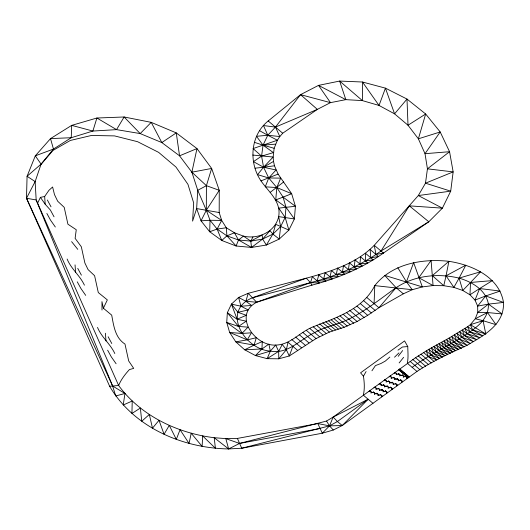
<?xml version="1.0" encoding="UTF-8"?>
<svg xmlns="http://www.w3.org/2000/svg" width="530" height="530" viewBox="0 0 530 530"><rect width="100%" height="100%" fill="white"/><g stroke="black" fill="none" stroke-linecap="round" stroke-linejoin="round"><path stroke-width="0.79" d="M221.686 220.427L210.032 220.255L209.694 231.749L217.121 229.059L221.686 220.427L206.316 210.271L197.743 190.29L191.88 172.19L211.649 168.441L206.409 185.672L206.316 210.271L210.032 220.255L217.121 229.059L226.913 235.85L236.115 245.999L251.518 247.43L266.365 245.045L279.224 239.076L288.883 230.086L294.402 218.943L295.409 206.283L291.666 193.702L278.098 174.098L274.474 165.791L273.52 161.411L273.135 157.039L274.156 148.294L277.402 140.218L279.813 136.561L282.715 133.222L317.344 109.379L330.475 102.641L345.845 99.647L362.401 100.607L379.029 105.45L394.578 113.851L408.007 125.232L418.382 138.82L425.014 153.687L427.438 168.825L425.491 183.194L418.302 195.55L374.253 245.304C356.292 263.675 330.488 271.599 306.313 278.184L248.219 293.302L238.593 297.456L231.424 304.121L227.35 312.7L226.734 322.425L229.636 332.436L235.79 341.83L244.648 349.774L255.427 355.557L267.153 358.658L278.787 358.81L289.281 355.994L316.072 338.571L329.375 332.078L344.169 327.275L357.107 321.491L367.714 315.337L378.923 307.725L403.343 293.819L412.241 289.724L422.337 286.915L433.056 285.551L443.769 285.703L453.865 287.373L462.763 290.46L469.958 294.786L475.019 300.106L477.669 306.108L477.749 312.448L475.251 318.762L470.329 324.685L467.592 326.738L449.102 338.054L428.803 349.336L415.546 357.69L333.171 417.064L326.54 421.045L239.534 443.431L228.629 448.936C182.466 448.181 133.586 427.266 109.617 386.244L26.5 198.246L27.07 176.278L35.298 155.833L50.516 138.608L71.702 125.371L96.897 118.018L124.126 116.984L151.216 122.357L176.258 132.891L196.981 148.585L211.649 168.441L219.261 190.31L219.188 212.537L221.686 220.427L226.317 227.774L234.498 232.789L243.462 236.115L250.783 241.11L262.615 239.083L272.897 234.108L280.648 226.648L285.16 217.406L285.995 207.243L283.08 197.12L276.819 187.56L268.743 177.987L263.562 167.228L261.581 156.131L263.039 145.154L267.776 135.249L275.461 127.094L300.55 94.651L318.523 85.376L339.644 81.063L362.467 82.011L385.442 88.146L407 99.057L425.669 114.003L440.192 131.963L449.559 151.706L453.15 171.899L450.705 191.151L442.398 208.164L428.796 221.772L383.442 253.068C362.043 268.432 337.285 278.416 311.938 285.147L256.666 302.232C232.604 314.933 254.585 346.269 275.706 345.07C290.427 344.917 300.06 331.747 313.23 326.805C336.113 317.636 362.865 309.407 374.79 285.617C392.061 263.622 422.503 258.415 448.89 261.316C471.892 264.821 499.339 276.852 503.5 302.445C504.481 324.738 483.605 335.576 467.109 345.295C450.003 353.185 432.772 361.016 416.984 371.437L342.261 425.517L333.304 430.022L322.32 433.209L241.74 448.234L228.629 448.936L214.2 437.707C177.431 433.182 140.867 415.871 118.634 385.502L36.172 199.976L35.146 181.585L41.075 164.114L53.457 149.062L71.239 137.714L92.882 131.049L116.547 129.631L140.198 133.58L161.822 142.57L179.551 155.813L191.88 172.19L206.409 185.672L219.261 190.31L206.316 210.271L201.022 220.844L209.694 231.749L221.759 240.468L236.115 245.999L238.5 239.997L243.462 236.115C257.891 239.62 275.342 231.954 278.667 216.611C281.463 201.652 268.544 191.827 260.985 180.882C248.477 162.558 250.306 135.19 268.2 120.966L300.55 94.651L330.475 102.641L318.523 85.376L345.845 99.647L339.644 81.063L362.401 100.607L362.467 82.011L379.029 105.45L385.442 88.146L394.578 113.851L407 99.057L408.007 125.232L425.669 114.003L418.382 138.82L440.192 131.963L425.014 153.687L449.559 151.706L427.438 168.825L453.15 171.899L425.491 183.194L450.705 191.151L418.302 195.55L442.398 208.164L409.312 205.845L381.024 251.021C359.897 266.067 335.616 276.302 310.54 282.649L252.439 297.767C220.811 310.931 244.482 349.462 270.353 351.099C288.062 354.517 300.079 339.359 314.694 332.601C324.3 326.858 335.49 325.148 345.613 320.65C364.05 312.375 379.705 299.238 396.089 287.691C414.414 275.434 437.952 273.003 459.099 278.118C471.919 281.887 485.944 289.777 488.415 304.114C489.011 321.657 471.859 330.534 459.132 338.942C443.371 348.243 426.889 356.385 412.148 367.35M372.981 403.33L363.308 395.155C364.806 389 364.395 382.435 363.441 376.22L360.579 372.815L404.582 340.923L407.769 346.56C407.861 352.264 408.504 357.697 407.312 363.262L416.984 371.437M374.087 303.637L374.79 285.617L412.241 289.724L406.444 281.814L397.805 267.736M275.746 199.903L283.08 197.12L295.409 206.283L278.714 208.124L285.16 217.406L288.883 230.086L275.673 224.316L272.897 234.108L266.365 245.045L262.615 239.083L262.138 235.048L250.783 241.11L238.5 239.997L234.498 232.789L226.913 235.85L226.317 227.774L217.121 229.059L221.759 240.468L226.913 235.85L238.5 239.997L251.518 247.43L262.615 239.083L269.969 230.676L272.897 234.108L279.224 239.076L280.648 226.648L278.667 216.611L294.402 218.943L285.995 207.243L275.746 199.903L276.819 187.56L280.655 178.126L268.743 177.987L257.58 174.648L263.562 167.228L273.135 157.039L252.784 155.058M191.88 172.19L196.981 148.585L179.551 155.813L176.258 132.891L161.822 142.57L151.216 122.357L140.198 133.58L124.126 116.984L116.547 129.631L96.897 118.018L92.882 131.049L71.702 125.371L71.239 137.714L50.516 138.608L53.457 149.062L35.298 155.833L41.075 164.114L27.07 176.278L35.146 181.585L26.5 198.246L112.618 385.999L124.947 393.472L123.232 405.013L132.222 401.011L131.93 413.473L140.377 408.04L141.729 421.244L149.334 414.493L152.488 428.207L159 420.29L164.068 434.282L169.275 425.385L176.311 439.39L180.041 429.711L189.064 443.451L191.198 433.229L202.149 446.419L202.626 435.905L215.399 448.254L214.2 437.707L225.806 438.621L237.394 438.423L317.808 423.563L329.494 425.882L342.261 425.517L368.145 399.242L333.171 417.064L329.494 425.882L322.32 433.209L317.808 423.563M311.938 285.147L310.54 282.649L312.309 276.799L319.563 282.927L310.54 282.649L256.666 302.232L245.867 301.292L238.593 297.456L240.945 306.207L248.173 309.931L237.963 312.322L231.424 304.121L240.945 306.207L251.71 305.472L245.867 301.292L248.219 293.302L256.666 302.232M292.871 346.368L289.281 355.994L286.352 349.747L282.245 344.454L278.667 351.363L278.787 358.81L286.352 349.747L288.035 342.281L297.708 350.456M406.444 281.814L413.645 262.642L422.337 286.915L384.681 275.368L396.089 287.691L403.343 293.819M37.603 203.189L40.406 197.359L44.659 196.511L48.919 190.343L52.602 186.997L54.491 194.616L57.691 201.234L64.21 207.343L67.913 224.197L76.26 229.728L75.114 238.328L81.322 246.768L84.879 262.986L88.079 269.604L94.598 275.706L98.295 292.56L107.345 299.894L103.39 308.221L111.704 315.138C113.665 325.659 115.116 337.769 124.987 344.076L128.684 360.93L133.699 368.39L129.413 369.576C125.113 374.293 121.039 379.533 118.634 385.502L109.617 386.244M252.962 236.996L250.783 241.11L251.518 247.43M363.441 376.22L366.084 371.543M371.941 370.788L375.419 365.614L381.043 363.461L385.37 361.036L389.848 357.081M398.216 356.306L402.641 350.562M399.13 362.944L403.628 357.333M40.949 164.492L53.027 150.407L70.351 140.45L91.458 135.468L114.52 135.899L137.581 141.702L158.649 152.375L175.934 167.01L187.951 184.354L193.669 202.91L192.595 221.109L196.643 208.568L197.743 190.29L206.409 185.672M396.089 287.691L378.923 307.725L366.833 297.509M394.532 357.207L398.924 352.907M283.696 181.936L270.221 192.344M399.117 370.152L400.216 369.357M399.719 370.662L400.819 369.867M400.322 371.172L401.422 370.377M400.932 371.682L402.031 370.887M401.535 372.199L402.634 371.397M402.137 372.709L403.237 371.908M402.74 373.219L403.84 372.418M368.145 399.242L337.391 421.535L329.494 425.882L241.74 448.234L237.394 438.423M403.35 373.729L404.45 372.928M403.953 374.24L405.052 373.445M404.556 374.75L405.655 373.955M405.158 375.26L406.265 374.465M405.768 375.77L406.868 374.975M406.371 376.28L407.471 375.485M406.974 376.79L408.074 375.995M407.577 377.307L408.683 376.505M397.984 350.138L402.442 347.004L407.769 346.56M261.581 156.131L253.075 148.579L277.402 140.218L267.776 135.249L263.49 125.55L275.461 127.094L279.813 136.561L267.776 135.249L256.493 136.303L263.039 145.154L273.361 152.607L261.581 156.131L253.446 161.63L263.562 167.228L276.017 170.004L268.743 177.987L265.225 186.818L276.819 187.56L291.666 193.702L283.08 197.12M381.024 251.021L428.796 221.772L409.312 205.845M255.056 168.195L263.562 167.228L273.52 161.411M275.461 127.094L317.344 109.379L300.55 94.651M278.098 174.098L260.985 180.882M252.439 297.767L306.313 278.184L310.54 282.649M470.329 324.685L483.088 320.683L496.034 324.691L487.514 312.561L477.749 312.448L488.415 304.114L503.5 302.445L485.725 295.919L475.019 300.106L479.63 288.532L492.403 280.595L470.547 282.464L462.763 290.46L459.099 278.118L465.81 265.179L446.055 275.799L443.769 285.703L432.308 275.66L431.082 260.455L418.799 277.713L433.056 285.551L432.308 275.66L448.89 261.316L446.055 275.799L453.865 287.373L459.099 278.118L480.664 271.757L470.547 282.464L469.958 294.786L479.63 288.532L500.194 291.069L485.725 295.919L477.669 306.108L488.415 304.114L502.082 313.926L487.514 312.561L475.251 318.762L483.088 320.683L485.791 333.999L472.667 329.918L467.592 326.738L469.911 331.846L479.564 337.723L467.182 333.714L462.259 330.064L464.472 335.517L473.31 341.558L461.789 337.259L456.999 333.211L459.132 338.942L467.109 345.295L456.502 340.551L451.706 336.504L453.899 342.102L464.108 346.892L456.502 340.551L454.336 334.887L459.132 338.942L470.183 343.5L461.789 337.259L459.623 331.634L464.472 335.517L476.443 339.631L467.182 333.714L464.896 328.481L469.911 331.846L482.684 335.834L472.667 329.918L470.329 324.685L485.791 333.999M124.947 393.472L115.732 395.97L112.618 385.999L36.172 199.976L26.5 198.246M320.08 428.505L239.534 443.431L225.806 438.621L228.629 448.936M263.562 167.228L274.474 165.791M254.32 142.292L263.039 145.154L275.507 144.147M210.032 220.255L201.022 220.844L196.643 208.568L219.188 212.537M263.039 145.154L274.156 148.294M237.963 312.322L246.311 315.284L237.115 319.226L227.35 312.7L238.467 326.44L247.987 327.142L241.932 333.476L229.636 332.436L247.258 339.856L256.281 337.729L254.095 345.143L244.648 349.774L261.972 348.978L268.876 344.089L270.353 351.099L267.153 358.658L278.667 351.363L275.706 345.07L270.353 351.099L255.427 355.557L261.972 348.978L262.244 341.585L254.095 345.143L235.79 341.83L247.258 339.856L251.419 332.8L241.932 333.476L226.734 322.425L238.467 326.44L246.245 321.16L237.115 319.226L231.424 304.121M259.567 130.691L267.776 135.249M342.261 425.517L337.391 421.535L333.171 417.064M268.2 120.966L282.715 133.222M363.732 300.782L375.127 310.414M423.563 352.523L434.004 361.347M420.913 354.199L431.221 362.904M360.36 303.63L371.391 312.952M418.236 355.915L428.412 364.514M356.909 306.201L367.714 315.337M415.546 357.69L425.583 366.17M353.298 308.42L364.103 317.549M412.83 359.512L422.735 367.88M349.76 310.474L360.566 319.603M410.101 361.38L419.866 369.635M346.382 312.428L357.107 321.491M343.089 314.21L353.729 323.201M340.002 315.913L350.449 324.738M399.613 368.847L409.286 377.016M399.063 369.244L408.736 377.42M337.014 317.444L347.256 326.096M398.514 369.642L408.186 377.817M334.119 318.782L344.169 327.275M331.329 319.941L341.188 328.275M328.646 320.915L338.319 329.09M325.771 321.73L335.444 329.905M322.79 322.73L332.462 330.899M319.703 323.909L329.375 332.078M316.516 325.268L326.188 333.443M313.23 326.805L322.902 334.98M309.858 328.514L319.53 336.689M306.393 330.402L316.072 338.571M302.855 332.456L312.528 340.624M299.245 334.675L308.917 342.844M295.568 337.053L305.24 345.229M291.831 339.591L301.504 347.766M333.304 430.022L329.494 425.882L326.54 421.045M40.406 197.359L45.196 204.229L50.39 210.059L54.04 216.803M67.124 259.037C71.133 268.962 80.023 275.573 84.422 285.173M97.507 327.407C101.522 337.332 110.412 343.937 114.811 353.536M71.623 241.66L77.771 249.352M55.325 227.012L50.535 220.149L46.865 213.464M85.714 295.382L80.924 288.512L77.254 281.827M116.097 363.746L111.307 356.882L107.636 350.197M47.369 200.009L51.012 206.793M77.758 268.379L81.395 275.156M108.14 336.742L111.784 343.526M103.39 308.221L101.959 301.643L102.012 310.03M105.43 333.244L105.974 340.956M75.048 264.874L75.585 272.592M44.659 196.511L45.196 204.229M365.495 253.307L365.442 260.972L373.226 259.839L365.495 253.307M360.605 256.884L359.91 264.006L367.86 263.019L360.605 256.884M355.074 259.919L354.225 266.888L362.328 266.047L355.074 259.919M349.389 262.8L348.382 269.618L356.644 268.929L349.389 262.8M343.546 265.53L342.4 272.188L350.8 271.658L343.546 265.53M337.564 268.101L336.278 274.606L344.818 274.235L337.564 268.101M331.442 270.519L330.024 276.865L338.697 276.647L331.442 270.519M325.188 272.778L323.644 278.959L332.442 278.906L325.188 272.778M318.808 274.871L317.145 280.887L326.063 280.999L318.808 274.871M369.927 390.736L368.94 391.458L369.953 391.1L371.404 392.326L370.874 393.088L371.861 392.372L369.927 390.736M374.988 387.072L374.001 387.788L375.008 387.437L376.459 388.662L375.936 389.424L376.923 388.702L374.988 387.072M380.05 383.402L379.063 384.117L380.07 383.766L381.52 384.992L380.997 385.754L381.984 385.038L380.05 383.402M385.111 379.732L384.117 380.454L385.131 380.096L386.582 381.322L386.059 382.084L387.046 381.368L385.111 379.732M390.173 376.068L389.179 376.784L390.193 376.433L391.643 377.658L391.113 378.42L392.107 377.698L390.173 376.068M395.234 372.398L394.24 373.113L395.254 372.762L396.705 373.988L396.175 374.75L397.169 374.034L395.234 372.398M373.445 391.981L372.458 392.703L373.471 392.346L374.922 393.571L374.392 394.333L375.379 393.618L373.445 391.981M378.506 388.318L377.519 389.033L378.533 388.682L379.983 389.908L379.453 390.67L380.441 389.947L378.506 388.318M383.568 384.647L382.58 385.363L383.587 385.012L385.038 386.238L384.515 386.999L385.502 386.284L383.568 384.647M388.629 380.977L387.642 381.699L388.649 381.342L390.1 382.567L389.576 383.329L390.564 382.614L388.629 380.977M393.691 377.314L392.697 378.029L393.71 377.678L395.161 378.904L394.631 379.666L395.625 378.943L393.691 377.314M398.752 373.643L397.758 374.359L398.772 374.008L400.223 375.233L399.693 375.995L400.687 375.28L398.752 373.643M376.962 393.227L375.975 393.949L376.989 393.591L378.44 394.817L377.91 395.579L378.897 394.863L376.962 393.227M382.024 389.563L381.037 390.279L382.05 389.928L383.501 391.153L382.971 391.915L383.958 391.193L382.024 389.563M387.085 385.893L386.098 386.608L387.112 386.257L388.563 387.483L388.033 388.245L389.02 387.529L387.085 385.893M392.147 382.223L391.16 382.945L392.167 382.587L393.618 383.813L393.094 384.575L394.082 383.859L392.147 382.223M397.208 378.559L396.221 379.275L397.228 378.923L398.679 380.149L398.156 380.911L399.143 380.195L397.208 378.559M402.27 374.889L401.276 375.604L402.29 375.253L403.741 376.479L403.211 377.241L404.204 376.525L402.27 374.889M380.487 394.472L379.493 395.194L380.507 394.837L381.958 396.062L381.428 396.824L382.421 396.109L380.487 394.472M385.542 390.809L384.555 391.524L385.568 391.173L387.019 392.399L386.489 393.161L387.476 392.445L385.542 390.809M390.603 387.139L389.616 387.854L390.63 387.503L392.081 388.728L391.551 389.49L392.538 388.775L390.603 387.139M395.665 383.468L394.678 384.19L395.685 383.833L397.142 385.058L396.612 385.827L397.599 385.105L395.665 383.468M400.726 379.805L399.739 380.52L400.746 380.169L402.197 381.395L401.674 382.156L402.661 381.441L400.726 379.805M405.788 376.134L404.801 376.856L405.808 376.499L407.259 377.724L406.735 378.486L407.722 377.771L405.788 376.134M383.442 253.068L376.002 254.48L374.253 245.304L383.442 253.068M378.42 256.52L370.808 257.799L370.106 249.498L378.42 256.52M436.773 359.843L428.359 356.577L426.193 350.906L436.773 359.843M439.516 358.386L430.989 354.954L428.803 349.336L439.516 358.386M442.232 356.981L433.6 353.384L431.387 347.819L442.232 356.981M444.928 355.63L436.183 351.874L433.951 346.355L444.928 355.63M447.598 354.332L438.747 350.409L436.488 344.944L447.598 354.332M450.242 353.086L441.285 348.998L438.999 343.592L450.242 353.086M455.482 350.668L446.273 346.355L443.988 340.956L455.482 350.668M458.317 349.502L448.784 345.003L446.532 339.538L458.317 349.502M452.852 351.913L443.796 347.64L441.477 342.307L452.852 351.913M461.186 348.263L451.328 343.586L449.102 338.054L461.186 348.263"/></g></svg>
